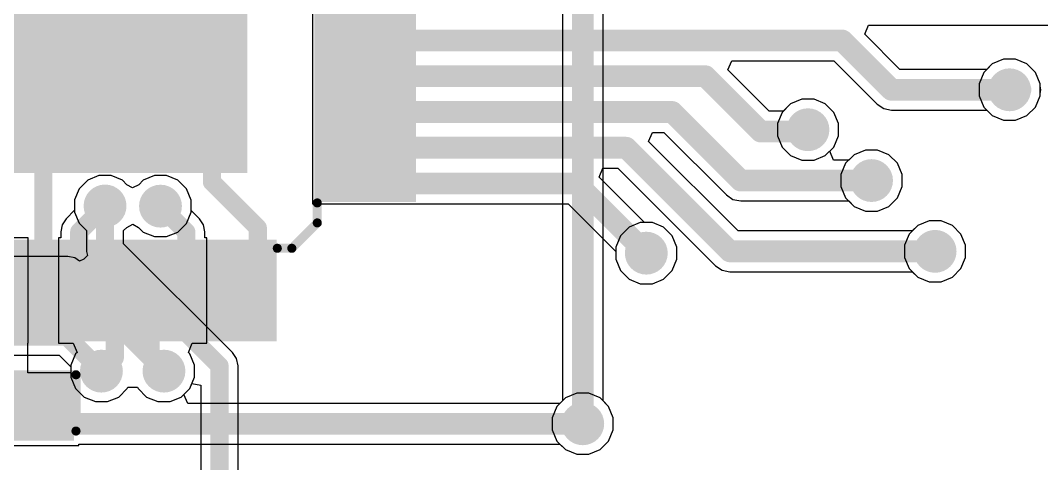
# Model space of a CAD drawing. Header units: millimetres. Extents: x -0.34 to 5.78, y -0.39 to 4.37.
# Drawn here: x 2.287 to 2.85, y 2.447 to 2.691 of the extents above; entities that cross this region are included whole.
import ezdxf

# ---------------------------------------------------------------- set-up
doc = ezdxf.new("R2010")
doc.units = ezdxf.units.MM
doc.header["$MEASUREMENT"] = 0
for name, color, linetype in [('BottomLayer', 5, 'Continuous'), ('BottomSolder', 6, 'Continuous'), ('TopLayer', 1, 'Continuous'), ('TopOverlay', 2, 'Continuous'), ('TopPaste', 8, 'Continuous'), ('TopSolder', 216, 'Continuous'), ('ViaHoleLayer', 16, 'Continuous')]:
    doc.layers.add(name, color=color, linetype=linetype)

# ---------------------------------------------------------------- blocks, each defined once
blk = doc.blocks.new('48_TQFP_EP_7_7__13')
at = {"layer": 'TopLayer'}
for points in [[(0.09843, 0.09843), (0.09843, -0.09843), (-0.09843, -0.09843), (-0.09843, 0.09843)], [(-0.14331, 0.01614), (-0.14331, 0.00354), (-0.19134, 0.00354), (-0.19134, 0.01614)], [(-0.14331, -0.00354), (-0.14331, -0.01614), (-0.19134, -0.01614), (-0.19134, -0.00354)], [(-0.14331, -0.02323), (-0.14331, -0.03583), (-0.19134, -0.03583), (-0.19134, -0.02323)], [(-0.14331, -0.04291), (-0.14331, -0.05551), (-0.19134, -0.05551), (-0.19134, -0.04291)], [(-0.14331, -0.0626), (-0.14331, -0.0752), (-0.19134, -0.0752), (-0.19134, -0.0626)], [(-0.14331, -0.08228), (-0.14331, -0.09488), (-0.19134, -0.09488), (-0.19134, -0.08228)], [(-0.14331, -0.10197), (-0.14331, -0.11457), (-0.19134, -0.11457), (-0.19134, -0.10197)], [(-0.10197, -0.14331), (-0.10197, -0.19134), (-0.11457, -0.19134), (-0.11457, -0.14331)], [(-0.08228, -0.14331), (-0.08228, -0.19134), (-0.09488, -0.19134), (-0.09488, -0.14331)], [(-0.0626, -0.14331), (-0.0626, -0.19134), (-0.0752, -0.19134), (-0.0752, -0.14331)], [(-0.04291, -0.14331), (-0.04291, -0.19134), (-0.05551, -0.19134), (-0.05551, -0.14331)], [(-0.02323, -0.14331), (-0.02323, -0.19134), (-0.03583, -0.19134), (-0.03583, -0.14331)]]:
    blk.add_hatch(color=1, dxfattribs=at).paths.add_polyline_path(points)
at = {"layer": 'TopPaste'}
for points in [[(0.09843, 0.09843), (0.09843, -0.09843), (-0.09843, -0.09843), (-0.09843, 0.09843)], [(-0.14331, 0.01614), (-0.14331, 0.00354), (-0.19134, 0.00354), (-0.19134, 0.01614)], [(-0.14331, -0.00354), (-0.14331, -0.01614), (-0.19134, -0.01614), (-0.19134, -0.00354)], [(-0.14331, -0.02323), (-0.14331, -0.03583), (-0.19134, -0.03583), (-0.19134, -0.02323)], [(-0.14331, -0.04291), (-0.14331, -0.05551), (-0.19134, -0.05551), (-0.19134, -0.04291)], [(-0.14331, -0.0626), (-0.14331, -0.0752), (-0.19134, -0.0752), (-0.19134, -0.0626)], [(-0.14331, -0.08228), (-0.14331, -0.09488), (-0.19134, -0.09488), (-0.19134, -0.08228)], [(-0.14331, -0.10197), (-0.14331, -0.11457), (-0.19134, -0.11457), (-0.19134, -0.10197)], [(-0.10197, -0.14331), (-0.10197, -0.19134), (-0.11457, -0.19134), (-0.11457, -0.14331)], [(-0.08228, -0.14331), (-0.08228, -0.19134), (-0.09488, -0.19134), (-0.09488, -0.14331)], [(-0.0626, -0.14331), (-0.0626, -0.19134), (-0.0752, -0.19134), (-0.0752, -0.14331)], [(-0.04291, -0.14331), (-0.04291, -0.19134), (-0.05551, -0.19134), (-0.05551, -0.14331)], [(-0.02323, -0.14331), (-0.02323, -0.19134), (-0.03583, -0.19134), (-0.03583, -0.14331)]]:
    blk.add_hatch(color=8, dxfattribs=at).paths.add_polyline_path(points)
at = {"layer": 'TopSolder'}
for points in [[(0.10243, 0.10243), (0.10243, -0.10243), (-0.10243, -0.10243), (-0.10243, 0.10243)], [(-0.13931, 0.03983), (-0.13931, 0.01923), (-0.19534, 0.01923), (-0.19534, 0.03983)], [(-0.13931, 0.02014), (-0.13931, -0.00046), (-0.19534, -0.00046), (-0.19534, 0.02014)], [(-0.13931, 0.00046), (-0.13931, -0.02014), (-0.19534, -0.02014), (-0.19534, 0.00046)], [(-0.13931, -0.01923), (-0.13931, -0.03983), (-0.19534, -0.03983), (-0.19534, -0.01923)], [(-0.13931, -0.03891), (-0.13931, -0.05951), (-0.19534, -0.05951), (-0.19534, -0.03891)], [(-0.13931, -0.0586), (-0.13931, -0.0792), (-0.19534, -0.0792), (-0.19534, -0.0586)], [(-0.13931, -0.07828), (-0.13931, -0.09888), (-0.19534, -0.09888), (-0.19534, -0.07828)], [(-0.13931, -0.09797), (-0.13931, -0.11857), (-0.19534, -0.11857), (-0.19534, -0.09797)], [(-0.09797, -0.13931), (-0.09797, -0.19534), (-0.11857, -0.19534), (-0.11857, -0.13931)], [(-0.07828, -0.13931), (-0.07828, -0.19534), (-0.09888, -0.19534), (-0.09888, -0.13931)], [(-0.0586, -0.13931), (-0.0586, -0.19534), (-0.0792, -0.19534), (-0.0792, -0.13931)], [(-0.03891, -0.13931), (-0.03891, -0.19534), (-0.05951, -0.19534), (-0.05951, -0.13931)], [(-0.01923, -0.13931), (-0.01923, -0.19534), (-0.03983, -0.19534), (-0.03983, -0.13931)], [(0.00046, -0.13931), (0.00046, -0.19534), (-0.02014, -0.19534), (-0.02014, -0.13931)]]:
    blk.add_hatch(color=216, dxfattribs=at).paths.add_polyline_path(points)
at = {"layer": 'TopOverlay', "const_width": 0.005}
for points in [[(-0.144, -0.119), (-0.144, -0.127)], [(-0.144, -0.127), (-0.13, -0.141)], [(-0.13, -0.141), (-0.119, -0.141)]]:
    blk.add_lwpolyline(points, dxfattribs=at)
at = {"layer": 'TopOverlay', "const_width": 0.0025}
for points in [[(-0.14525, -0.119, 1), (-0.14275, -0.119, 1)], [(-0.14525, -0.127, 1), (-0.14275, -0.127, 1)], [(-0.14525, -0.127, 1), (-0.14275, -0.127, 1)], [(-0.13125, -0.141, 1), (-0.12875, -0.141, 1)], [(-0.13125, -0.141, 1), (-0.12875, -0.141, 1)], [(-0.12025, -0.141, 1), (-0.11775, -0.141, 1)]]:
    blk.add_lwpolyline(points, format="xyb", close=True, dxfattribs=at)
blk = doc.blocks.new('CAP_0603_115')
at = {"layer": 'TopLayer'}
for points in [[(-0.015, 0.0175), (-0.015, -0.0175), (-0.045, -0.0175), (-0.045, 0.0175)], [(0.045, 0.0175), (0.045, -0.0175), (0.015, -0.0175), (0.015, 0.0175)]]:
    blk.add_hatch(color=1, dxfattribs=at).paths.add_polyline_path(points)
at = {"layer": 'TopPaste'}
for points in [[(-0.015, 0.0175), (-0.015, -0.0175), (-0.045, -0.0175), (-0.045, 0.0175)], [(0.045, 0.0175), (0.045, -0.0175), (0.015, -0.0175), (0.015, 0.0175)]]:
    blk.add_hatch(color=8, dxfattribs=at).paths.add_polyline_path(points)
at = {"layer": 'TopSolder'}
for points in [[(-0.01264, 0.01986), (-0.01264, -0.01986), (-0.04736, -0.01986), (-0.04736, 0.01986)], [(0.04736, 0.01986), (0.04736, -0.01986), (0.01264, -0.01986), (0.01264, 0.01986)]]:
    blk.add_hatch(color=216, dxfattribs=at).paths.add_polyline_path(points)
at = {"layer": 'TopOverlay', "const_width": 0.005}
for points in [[(-0.049, 0.021), (-0.018, 0.021)], [(-0.049, 0.021), (-0.049, -0.021)], [(0.018, 0.021), (0.049, 0.021)], [(0.049, 0.021), (0.049, -0.021)], [(-0.049, -0.021), (-0.018, -0.021)], [(0.018, -0.021), (0.049, -0.021)]]:
    blk.add_lwpolyline(points, dxfattribs=at)
at = {"layer": 'TopOverlay', "const_width": 0.0025}
for points in [[(-0.05025, 0.021, 1), (-0.04775, 0.021, 1)], [(-0.05025, 0.021, 1), (-0.04775, 0.021, 1)], [(-0.01925, 0.021, 1), (-0.01675, 0.021, 1)], [(0.01675, 0.021, 1), (0.01925, 0.021, 1)], [(0.04775, 0.021, 1), (0.05025, 0.021, 1)], [(0.04775, 0.021, 1), (0.05025, 0.021, 1)], [(-0.05025, -0.021, 1), (-0.04775, -0.021, 1)], [(-0.05025, -0.021, 1), (-0.04775, -0.021, 1)], [(-0.01925, -0.021, 1), (-0.01675, -0.021, 1)], [(0.01675, -0.021, 1), (0.01925, -0.021, 1)], [(0.04775, -0.021, 1), (0.05025, -0.021, 1)], [(0.04775, -0.021, 1), (0.05025, -0.021, 1)]]:
    blk.add_lwpolyline(points, format="xyb", close=True, dxfattribs=at)

msp = doc.modelspace()

# ---------------------------------------------------------------- hatches: boundary and pattern name
at = {"layer": 'BottomLayer'}
h = msp.add_hatch(color=5, dxfattribs=at)
edge = h.paths.add_edge_path()
edge.add_arc((2.309, 2.676), 0.01181, 0, 360)
h = msp.add_hatch(color=5, dxfattribs=at)
edge = h.paths.add_edge_path()
edge.add_arc((2.3475, 2.676), 0.01181, 0, 360)
h = msp.add_hatch(color=5, dxfattribs=at)
edge = h.paths.add_edge_path()
edge.add_arc((2.388, 2.676), 0.01181, 0, 360)
h = msp.add_hatch(color=5, dxfattribs=at)
edge = h.paths.add_edge_path()
edge.add_arc((2.832, 2.653), 0.01181, 0, 360)
h = msp.add_hatch(color=5, dxfattribs=at)
edge = h.paths.add_edge_path()
edge.add_arc((2.309, 2.635), 0.01181, 0, 360)
h = msp.add_hatch(color=5, dxfattribs=at)
edge = h.paths.add_edge_path()
edge.add_arc((2.3475, 2.635), 0.01181, 0, 360)
h = msp.add_hatch(color=5, dxfattribs=at)
edge = h.paths.add_edge_path()
edge.add_arc((2.388, 2.635), 0.01181, 0, 360)
h = msp.add_hatch(color=5, dxfattribs=at)
edge = h.paths.add_edge_path()
edge.add_arc((2.721, 2.631), 0.01181, 0, 360)
h = msp.add_hatch(color=5, dxfattribs=at)
edge = h.paths.add_edge_path()
edge.add_arc((2.756, 2.603), 0.01181, 0, 360)
h = msp.add_hatch(color=5, dxfattribs=at)
edge = h.paths.add_edge_path()
edge.add_arc((2.334, 2.589), 0.01181, 0, 360)
h = msp.add_hatch(color=5, dxfattribs=at)
edge = h.paths.add_edge_path()
edge.add_arc((2.36452, 2.5889), 0.01181, 0, 360)
h = msp.add_hatch(color=5, dxfattribs=at)
edge = h.paths.add_edge_path()
edge.add_arc((2.791, 2.564), 0.01181, 0, 360)
h = msp.add_hatch(color=5, dxfattribs=at)
edge = h.paths.add_edge_path()
edge.add_arc((2.632, 2.563), 0.01181, 0, 360)
h = msp.add_hatch(color=5, dxfattribs=at)
edge = h.paths.add_edge_path()
edge.add_arc((2.332, 2.498), 0.01181, 0, 360)
h = msp.add_hatch(color=5, dxfattribs=at)
edge = h.paths.add_edge_path()
edge.add_arc((2.36643, 2.498), 0.01181, 0, 360)
h = msp.add_hatch(color=5, dxfattribs=at)
edge = h.paths.add_edge_path()
edge.add_arc((2.597, 2.469), 0.01181, 0, 360)
at = {"layer": 'BottomSolder'}
h = msp.add_hatch(color=6, dxfattribs=at)
edge = h.paths.add_edge_path()
edge.add_arc((2.309, 2.676), 0.00991, 0, 360)
h = msp.add_hatch(color=6, dxfattribs=at)
edge = h.paths.add_edge_path()
edge.add_arc((2.3475, 2.676), 0.00991, 0, 360)
h = msp.add_hatch(color=6, dxfattribs=at)
edge = h.paths.add_edge_path()
edge.add_arc((2.388, 2.676), 0.00991, 0, 360)
h = msp.add_hatch(color=6, dxfattribs=at)
edge = h.paths.add_edge_path()
edge.add_arc((2.832, 2.653), 0.00991, 0, 360)
h = msp.add_hatch(color=6, dxfattribs=at)
edge = h.paths.add_edge_path()
edge.add_arc((2.309, 2.635), 0.00991, 0, 360)
h = msp.add_hatch(color=6, dxfattribs=at)
edge = h.paths.add_edge_path()
edge.add_arc((2.3475, 2.635), 0.00991, 0, 360)
h = msp.add_hatch(color=6, dxfattribs=at)
edge = h.paths.add_edge_path()
edge.add_arc((2.388, 2.635), 0.00991, 0, 360)
h = msp.add_hatch(color=6, dxfattribs=at)
edge = h.paths.add_edge_path()
edge.add_arc((2.721, 2.631), 0.00991, 0, 360)
h = msp.add_hatch(color=6, dxfattribs=at)
edge = h.paths.add_edge_path()
edge.add_arc((2.756, 2.603), 0.00991, 0, 360)
h = msp.add_hatch(color=6, dxfattribs=at)
edge = h.paths.add_edge_path()
edge.add_arc((2.334, 2.589), 0.00991, 0, 360)
h = msp.add_hatch(color=6, dxfattribs=at)
edge = h.paths.add_edge_path()
edge.add_arc((2.36452, 2.5889), 0.00991, 0, 360)
h = msp.add_hatch(color=6, dxfattribs=at)
edge = h.paths.add_edge_path()
edge.add_arc((2.632, 2.563), 0.00991, 0, 360)
h = msp.add_hatch(color=6, dxfattribs=at)
edge = h.paths.add_edge_path()
edge.add_arc((2.791, 2.564), 0.00991, 0, 360)
h = msp.add_hatch(color=6, dxfattribs=at)
edge = h.paths.add_edge_path()
edge.add_arc((2.332, 2.498), 0.00991, 0, 360)
h = msp.add_hatch(color=6, dxfattribs=at)
edge = h.paths.add_edge_path()
edge.add_arc((2.36643, 2.498), 0.00991, 0, 360)
h = msp.add_hatch(color=6, dxfattribs=at)
edge = h.paths.add_edge_path()
edge.add_arc((2.597, 2.469), 0.00991, 0, 360)
at = {"layer": 'TopLayer'}
h = msp.add_hatch(color=1, dxfattribs=at)
edge = h.paths.add_edge_path()
edge.add_arc((2.309, 2.676), 0.01181, 0, 360)
h = msp.add_hatch(color=1, dxfattribs=at)
edge = h.paths.add_edge_path()
edge.add_arc((2.3475, 2.676), 0.01181, 0, 360)
h = msp.add_hatch(color=1, dxfattribs=at)
edge = h.paths.add_edge_path()
edge.add_arc((2.388, 2.676), 0.01181, 0, 360)
h = msp.add_hatch(color=1, dxfattribs=at)
edge = h.paths.add_edge_path()
edge.add_arc((2.832, 2.653), 0.01181, 0, 360)
h = msp.add_hatch(color=1, dxfattribs=at)
edge = h.paths.add_edge_path()
edge.add_arc((2.309, 2.635), 0.01181, 0, 360)
h = msp.add_hatch(color=1, dxfattribs=at)
edge = h.paths.add_edge_path()
edge.add_arc((2.3475, 2.635), 0.01181, 0, 360)
h = msp.add_hatch(color=1, dxfattribs=at)
edge = h.paths.add_edge_path()
edge.add_arc((2.388, 2.635), 0.01181, 0, 360)
h = msp.add_hatch(color=1, dxfattribs=at)
edge = h.paths.add_edge_path()
edge.add_arc((2.721, 2.631), 0.01181, 0, 360)
h = msp.add_hatch(color=1, dxfattribs=at)
edge = h.paths.add_edge_path()
edge.add_arc((2.756, 2.603), 0.01181, 0, 360)
h = msp.add_hatch(color=1, dxfattribs=at)
edge = h.paths.add_edge_path()
edge.add_arc((2.334, 2.589), 0.01181, 0, 360)
h = msp.add_hatch(color=1, dxfattribs=at)
edge = h.paths.add_edge_path()
edge.add_arc((2.36452, 2.5889), 0.01181, 0, 360)
h = msp.add_hatch(color=1, dxfattribs=at)
edge = h.paths.add_edge_path()
edge.add_arc((2.791, 2.564), 0.01181, 0, 360)
h = msp.add_hatch(color=1, dxfattribs=at)
edge = h.paths.add_edge_path()
edge.add_arc((2.632, 2.563), 0.01181, 0, 360)
h = msp.add_hatch(color=1, dxfattribs=at)
edge = h.paths.add_edge_path()
edge.add_arc((2.332, 2.498), 0.01181, 0, 360)
h = msp.add_hatch(color=1, dxfattribs=at)
edge = h.paths.add_edge_path()
edge.add_arc((2.36643, 2.498), 0.01181, 0, 360)
h = msp.add_hatch(color=1, dxfattribs=at)
edge = h.paths.add_edge_path()
edge.add_arc((2.597, 2.469), 0.01181, 0, 360)
at = {"layer": 'TopSolder'}
h = msp.add_hatch(color=216, dxfattribs=at)
edge = h.paths.add_edge_path()
edge.add_arc((2.309, 2.676), 0.00991, 0, 360)
h = msp.add_hatch(color=216, dxfattribs=at)
edge = h.paths.add_edge_path()
edge.add_arc((2.3475, 2.676), 0.00991, 0, 360)
h = msp.add_hatch(color=216, dxfattribs=at)
edge = h.paths.add_edge_path()
edge.add_arc((2.388, 2.676), 0.00991, 0, 360)
h = msp.add_hatch(color=216, dxfattribs=at)
edge = h.paths.add_edge_path()
edge.add_arc((2.832, 2.653), 0.00991, 0, 360)
h = msp.add_hatch(color=216, dxfattribs=at)
edge = h.paths.add_edge_path()
edge.add_arc((2.309, 2.635), 0.00991, 0, 360)
h = msp.add_hatch(color=216, dxfattribs=at)
edge = h.paths.add_edge_path()
edge.add_arc((2.3475, 2.635), 0.00991, 0, 360)
h = msp.add_hatch(color=216, dxfattribs=at)
edge = h.paths.add_edge_path()
edge.add_arc((2.388, 2.635), 0.00991, 0, 360)
h = msp.add_hatch(color=216, dxfattribs=at)
edge = h.paths.add_edge_path()
edge.add_arc((2.721, 2.631), 0.00991, 0, 360)
h = msp.add_hatch(color=216, dxfattribs=at)
edge = h.paths.add_edge_path()
edge.add_arc((2.756, 2.603), 0.00991, 0, 360)
h = msp.add_hatch(color=216, dxfattribs=at)
edge = h.paths.add_edge_path()
edge.add_arc((2.334, 2.589), 0.00991, 0, 360)
h = msp.add_hatch(color=216, dxfattribs=at)
edge = h.paths.add_edge_path()
edge.add_arc((2.36452, 2.5889), 0.00991, 0, 360)
h = msp.add_hatch(color=216, dxfattribs=at)
edge = h.paths.add_edge_path()
edge.add_arc((2.632, 2.563), 0.00991, 0, 360)
h = msp.add_hatch(color=216, dxfattribs=at)
edge = h.paths.add_edge_path()
edge.add_arc((2.791, 2.564), 0.00991, 0, 360)
h = msp.add_hatch(color=216, dxfattribs=at)
edge = h.paths.add_edge_path()
edge.add_arc((2.332, 2.498), 0.00991, 0, 360)
h = msp.add_hatch(color=216, dxfattribs=at)
edge = h.paths.add_edge_path()
edge.add_arc((2.36643, 2.498), 0.00991, 0, 360)
h = msp.add_hatch(color=216, dxfattribs=at)
edge = h.paths.add_edge_path()
edge.add_arc((2.597, 2.469), 0.00991, 0, 360)
at = {"layer": 'ViaHoleLayer'}
h = msp.add_hatch(color=16, dxfattribs=at)
edge = h.paths.add_edge_path()
edge.add_arc((2.309, 2.676), 0.00591, 0, 360)
h = msp.add_hatch(color=16, dxfattribs=at)
edge = h.paths.add_edge_path()
edge.add_arc((2.3475, 2.676), 0.00591, 0, 360)
h = msp.add_hatch(color=16, dxfattribs=at)
edge = h.paths.add_edge_path()
edge.add_arc((2.388, 2.676), 0.00591, 0, 360)
h = msp.add_hatch(color=16, dxfattribs=at)
edge = h.paths.add_edge_path()
edge.add_arc((2.832, 2.653), 0.00591, 0, 360)
h = msp.add_hatch(color=16, dxfattribs=at)
edge = h.paths.add_edge_path()
edge.add_arc((2.309, 2.635), 0.00591, 0, 360)
h = msp.add_hatch(color=16, dxfattribs=at)
edge = h.paths.add_edge_path()
edge.add_arc((2.3475, 2.635), 0.00591, 0, 360)
h = msp.add_hatch(color=16, dxfattribs=at)
edge = h.paths.add_edge_path()
edge.add_arc((2.388, 2.635), 0.00591, 0, 360)
h = msp.add_hatch(color=16, dxfattribs=at)
edge = h.paths.add_edge_path()
edge.add_arc((2.721, 2.631), 0.00591, 0, 360)
h = msp.add_hatch(color=16, dxfattribs=at)
edge = h.paths.add_edge_path()
edge.add_arc((2.756, 2.603), 0.00591, 0, 360)
h = msp.add_hatch(color=16, dxfattribs=at)
edge = h.paths.add_edge_path()
edge.add_arc((2.334, 2.589), 0.00591, 0, 360)
h = msp.add_hatch(color=16, dxfattribs=at)
edge = h.paths.add_edge_path()
edge.add_arc((2.36452, 2.5889), 0.00591, 0, 360)
h = msp.add_hatch(color=16, dxfattribs=at)
edge = h.paths.add_edge_path()
edge.add_arc((2.791, 2.564), 0.00591, 0, 360)
h = msp.add_hatch(color=16, dxfattribs=at)
edge = h.paths.add_edge_path()
edge.add_arc((2.632, 2.563), 0.00591, 0, 360)
h = msp.add_hatch(color=16, dxfattribs=at)
edge = h.paths.add_edge_path()
edge.add_arc((2.332, 2.498), 0.00591, 0, 360)
h = msp.add_hatch(color=16, dxfattribs=at)
edge = h.paths.add_edge_path()
edge.add_arc((2.36643, 2.498), 0.00591, 0, 360)
h = msp.add_hatch(color=16, dxfattribs=at)
edge = h.paths.add_edge_path()
edge.add_arc((2.597, 2.469), 0.00591, 0, 360)

# ---------------------------------------------------------------- linework, layer by layer
at = {"layer": 'BottomLayer'}
for p, q in [((2.58578, 2.71748), (2.58578, 2.48156)), ((2.60822, 2.48156), (2.60822, 2.71748)), ((2.82248, 2.66725), (2.81775, 2.66252)), ((2.82866, 2.66981), (2.82248, 2.66725)), ((2.83534, 2.66981), (2.82866, 2.66981)), ((2.84152, 2.66725), (2.83534, 2.66981)), ((2.84625, 2.66252), (2.84152, 2.66725)), ((2.81775, 2.66252), (2.81519, 2.65634)), ((2.84881, 2.65634), (2.84625, 2.66252)), ((2.81519, 2.65634), (2.81519, 2.64966)), ((2.84881, 2.64966), (2.84881, 2.65634)), ((2.81519, 2.64966), (2.81775, 2.64348)), ((2.84625, 2.64348), (2.84881, 2.64966)), ((2.71148, 2.64525), (2.70675, 2.64052)), ((2.71766, 2.64781), (2.71148, 2.64525)), ((2.72434, 2.64781), (2.71766, 2.64781)), ((2.73052, 2.64525), (2.72434, 2.64781)), ((2.73525, 2.64052), (2.73052, 2.64525)), ((2.81775, 2.64348), (2.82248, 2.63875)), ((2.84152, 2.63875), (2.84625, 2.64348)), ((2.70675, 2.64052), (2.70419, 2.63434)), ((2.73781, 2.63434), (2.73525, 2.64052)), ((2.82248, 2.63875), (2.82866, 2.63619)), ((2.83534, 2.63619), (2.84152, 2.63875)), ((2.70419, 2.63434), (2.70419, 2.62766)), ((2.73781, 2.62766), (2.73781, 2.63434)), ((2.82866, 2.63619), (2.83534, 2.63619)), ((2.70419, 2.62766), (2.70675, 2.62148)), ((2.73525, 2.62148), (2.73781, 2.62766)), ((2.70675, 2.62148), (2.71148, 2.61675)), ((2.73052, 2.61675), (2.73525, 2.62148)), ((2.71148, 2.61675), (2.71766, 2.61419)), ((2.72434, 2.61419), (2.73052, 2.61675)), ((2.74648, 2.61725), (2.74175, 2.61252)), ((2.75266, 2.61981), (2.74648, 2.61725)), ((2.75934, 2.61981), (2.75266, 2.61981)), ((2.76552, 2.61725), (2.75934, 2.61981)), ((2.77025, 2.61252), (2.76552, 2.61725)), ((2.71766, 2.61419), (2.72434, 2.61419)), ((2.74175, 2.61252), (2.73919, 2.60634)), ((2.77281, 2.60634), (2.77025, 2.61252)), ((2.32448, 2.60325), (2.31975, 2.59852)), ((2.33066, 2.60581), (2.32448, 2.60325)), ((2.33734, 2.60581), (2.33066, 2.60581)), ((2.34352, 2.60325), (2.33734, 2.60581)), ((2.34604, 2.60073), (2.34352, 2.60325)), ((2.355, 2.60315), (2.35258, 2.60073)), ((2.36118, 2.60571), (2.355, 2.60315)), ((2.36787, 2.60571), (2.36118, 2.60571)), ((2.37405, 2.60315), (2.36787, 2.60571)), ((2.37878, 2.59842), (2.37405, 2.60315)), ((2.73919, 2.60634), (2.73919, 2.59966)), ((2.77281, 2.59966), (2.77281, 2.60634)), ((2.31975, 2.59852), (2.31719, 2.59234)), ((2.3492, 2.59901), (2.34604, 2.60073)), ((2.35258, 2.60073), (2.3492, 2.59901)), ((2.38133, 2.59225), (2.37878, 2.59842)), ((2.73919, 2.59966), (2.74175, 2.59348)), ((2.77025, 2.59348), (2.77281, 2.59966)), ((2.31719, 2.59234), (2.31719, 2.58566)), ((2.38133, 2.58556), (2.38133, 2.59225)), ((2.74175, 2.59348), (2.74648, 2.58875)), ((2.76552, 2.58875), (2.77025, 2.59348)), ((2.74648, 2.58875), (2.75266, 2.58619)), ((2.75934, 2.58619), (2.76552, 2.58875)), ((2.31719, 2.58566), (2.31975, 2.57948)), ((2.37878, 2.57938), (2.38133, 2.58556)), ((2.75266, 2.58619), (2.75934, 2.58619)), ((2.78766, 2.58081), (2.78148, 2.57825)), ((2.79434, 2.58081), (2.78766, 2.58081)), ((2.80052, 2.57825), (2.79434, 2.58081)), ((2.31975, 2.57948), (2.3238, 2.57542)), ((2.3238, 2.57542), (2.3238, 2.564)), ((2.3442, 2.57542), (2.34595, 2.57717)), ((2.3442, 2.56822), (2.3442, 2.57542)), ((2.34595, 2.57717), (2.34932, 2.57889)), ((2.34932, 2.57889), (2.35248, 2.57717)), ((2.35248, 2.57717), (2.355, 2.57465)), ((2.37405, 2.57465), (2.37878, 2.57938)), ((2.62248, 2.57725), (2.61775, 2.57252)), ((2.62866, 2.57981), (2.62248, 2.57725)), ((2.63534, 2.57981), (2.62866, 2.57981)), ((2.64152, 2.57725), (2.63534, 2.57981)), ((2.64625, 2.57252), (2.64152, 2.57725)), ((2.78148, 2.57825), (2.77675, 2.57352)), ((2.80525, 2.57352), (2.80052, 2.57825)), ((2.355, 2.57465), (2.36118, 2.57209)), ((2.36118, 2.57209), (2.36787, 2.57209)), ((2.36787, 2.57209), (2.37405, 2.57465)), ((2.61775, 2.57252), (2.61519, 2.56634)), ((2.64881, 2.56634), (2.64625, 2.57252)), ((2.77675, 2.57352), (2.77419, 2.56734)), ((2.80781, 2.56734), (2.80525, 2.57352)), ((2.3238, 2.564), (2.32427, 2.56164)), ((2.40421, 2.50821), (2.3442, 2.56822)), ((2.61519, 2.56634), (2.61519, 2.55966)), ((2.64881, 2.55966), (2.64881, 2.56634)), ((2.77419, 2.56734), (2.77419, 2.56066)), ((2.80781, 2.56066), (2.80781, 2.56734)), ((2.31343, 2.5612), (2.21854, 2.5612)), ((2.31733, 2.56042), (2.31343, 2.5612)), ((2.32001, 2.55863), (2.31733, 2.56042)), ((2.32229, 2.55977), (2.32001, 2.55863)), ((2.32427, 2.56164), (2.32229, 2.55977)), ((2.61519, 2.55966), (2.61775, 2.55348)), ((2.64625, 2.55348), (2.64881, 2.55966)), ((2.77419, 2.56066), (2.77675, 2.55448)), ((2.80525, 2.55448), (2.80781, 2.56066)), ((2.61775, 2.55348), (2.62248, 2.54875)), ((2.64152, 2.54875), (2.64625, 2.55348)), ((2.77675, 2.55448), (2.78148, 2.54975)), ((2.80052, 2.54975), (2.80525, 2.55448)), ((2.62248, 2.54875), (2.62866, 2.54619)), ((2.63534, 2.54619), (2.64152, 2.54875)), ((2.78148, 2.54975), (2.78766, 2.54719)), ((2.78766, 2.54719), (2.79434, 2.54719)), ((2.79434, 2.54719), (2.80052, 2.54975)), ((2.62866, 2.54619), (2.63534, 2.54619)), ((2.40642, 2.5049), (2.40421, 2.50821)), ((2.15822, 2.5068), (2.30878, 2.5068)), ((2.30878, 2.5068), (2.31519, 2.50039)), ((2.4072, 2.501), (2.40642, 2.5049)), ((2.31519, 2.50039), (2.31519, 2.49466)), ((2.4072, 2.41), (2.4072, 2.501)), ((2.31519, 2.49466), (2.31775, 2.48848)), ((2.38068, 2.48848), (2.3818, 2.4912)), ((2.3818, 2.4912), (2.3868, 2.4902)), ((2.31775, 2.48848), (2.32248, 2.48375)), ((2.34152, 2.48375), (2.34625, 2.48848)), ((2.34625, 2.48848), (2.34651, 2.48909)), ((2.34651, 2.48909), (2.35192, 2.48909)), ((2.35192, 2.48909), (2.35217, 2.48848)), ((2.35217, 2.48848), (2.3569, 2.48375)), ((2.37595, 2.48375), (2.38068, 2.48848)), ((2.3868, 2.4902), (2.3868, 2.41422)), ((2.32248, 2.48375), (2.32866, 2.48119)), ((2.32866, 2.48119), (2.33534, 2.48119)), ((2.33534, 2.48119), (2.34152, 2.48375)), ((2.3569, 2.48375), (2.36308, 2.48119)), ((2.36308, 2.48119), (2.36977, 2.48119)), ((2.36977, 2.48119), (2.37595, 2.48375)), ((2.58578, 2.48156), (2.58275, 2.47852)), ((2.61125, 2.47852), (2.60822, 2.48156)), ((2.58275, 2.47852), (2.58019, 2.47234)), ((2.61381, 2.47234), (2.61125, 2.47852)), ((2.58019, 2.47234), (2.58019, 2.46566)), ((2.61381, 2.46566), (2.61381, 2.47234)), ((2.58019, 2.46566), (2.58275, 2.45948)), ((2.61125, 2.45948), (2.61381, 2.46566)), ((2.58275, 2.45948), (2.58748, 2.45475)), ((2.60652, 2.45475), (2.61125, 2.45948)), ((2.58748, 2.45475), (2.59366, 2.45219)), ((2.59366, 2.45219), (2.60034, 2.45219)), ((2.60034, 2.45219), (2.60652, 2.45475))]:
    msp.add_line(p, q, dxfattribs=at)
for points, const_width in [([(2.597, 2.469), (2.597, 2.73004)], 0.012), ([(2.334, 2.564), (2.334, 2.589)], 0.01), ([(2.334, 2.564), (2.397, 2.501)], 0.01), ([(2.214, 2.551), (2.31343, 2.551)], 0.01), ([(2.31343, 2.551), (2.36643, 2.498)], 0.01), ([(2.154, 2.517), (2.313, 2.517)], 0.01), ([(2.313, 2.517), (2.332, 2.498)], 0.01), ([(2.397, 2.41), (2.397, 2.501)], 0.01)]:
    msp.add_lwpolyline(points, dxfattribs=dict(at, const_width=const_width))
for points, const_width in [([(2.3315, 2.589, 1), (2.3365, 2.589, 1)], 0.005), ([(2.3315, 2.564, 1), (2.3365, 2.564, 1)], 0.005), ([(2.3315, 2.564, 1), (2.3365, 2.564, 1)], 0.005), ([(2.31093, 2.551, 1), (2.31593, 2.551, 1)], 0.005), ([(2.31093, 2.551, 1), (2.31593, 2.551, 1)], 0.005), ([(2.3105, 2.517, 1), (2.3155, 2.517, 1)], 0.005), ([(2.3105, 2.517, 1), (2.3155, 2.517, 1)], 0.005), ([(2.3295, 2.498, 1), (2.3345, 2.498, 1)], 0.005), ([(2.36393, 2.498, 1), (2.36893, 2.498, 1)], 0.005), ([(2.3945, 2.501, 1), (2.3995, 2.501, 1)], 0.005), ([(2.3945, 2.501, 1), (2.3995, 2.501, 1)], 0.005), ([(2.594, 2.469, 1), (2.6, 2.469, 1)], 0.006)]:
    msp.add_lwpolyline(points, format="xyb", close=True, dxfattribs=dict(at, const_width=const_width))
at = {"layer": 'TopLayer'}
for p, q in [((2.44815, 2.71113), (2.44815, 2.66885)), ((2.75224, 2.68362), (2.75431, 2.68862)), ((2.75431, 2.68862), (2.86744, 2.68862)), ((2.77165, 2.66422), (2.75224, 2.68362)), ((2.44815, 2.66885), (2.44815, 2.62948)), ((2.67693, 2.66393), (2.679, 2.66893)), ((2.679, 2.66893), (2.7352, 2.66893)), ((2.7352, 2.66893), (2.75907, 2.64507)), ((2.82248, 2.66725), (2.81944, 2.66422)), ((2.82866, 2.66981), (2.82248, 2.66725)), ((2.83534, 2.66981), (2.82866, 2.66981)), ((2.84152, 2.66725), (2.83534, 2.66981)), ((2.84625, 2.66252), (2.84152, 2.66725)), ((2.69965, 2.64122), (2.67693, 2.66393)), ((2.81944, 2.66422), (2.77165, 2.66422)), ((2.84881, 2.65634), (2.84625, 2.66252)), ((2.84881, 2.65503), (2.84881, 2.65634)), ((2.84922, 2.653), (2.84881, 2.65503)), ((2.84625, 2.64348), (2.84881, 2.64966)), ((2.84881, 2.65097), (2.84922, 2.653)), ((2.84881, 2.64966), (2.84881, 2.65097)), ((2.71148, 2.64525), (2.70744, 2.64122)), ((2.71766, 2.64781), (2.71148, 2.64525)), ((2.72434, 2.64781), (2.71766, 2.64781)), ((2.73052, 2.64525), (2.72434, 2.64781)), ((2.73525, 2.64052), (2.73052, 2.64525)), ((2.75907, 2.64507), (2.75907, 2.64507)), ((2.75907, 2.64507), (2.76271, 2.64264)), ((2.76271, 2.64264), (2.767, 2.64178)), ((2.84152, 2.63875), (2.84625, 2.64348)), ((2.70744, 2.64122), (2.69965, 2.64122)), ((2.73781, 2.63434), (2.73525, 2.64052)), ((2.767, 2.64178), (2.81944, 2.64178)), ((2.81944, 2.64178), (2.82248, 2.63875)), ((2.82248, 2.63875), (2.82866, 2.63619)), ((2.83534, 2.63619), (2.84152, 2.63875)), ((2.73781, 2.62766), (2.73781, 2.63434)), ((2.82866, 2.63619), (2.83534, 2.63619)), ((2.44815, 2.62948), (2.44815, 2.59011)), ((2.6333, 2.62456), (2.63537, 2.62956)), ((2.63537, 2.62956), (2.64157, 2.62956)), ((2.64157, 2.62956), (2.67607, 2.59507)), ((2.73525, 2.62148), (2.73781, 2.62766)), ((2.68265, 2.57522), (2.6333, 2.62456)), ((2.73299, 2.61922), (2.73525, 2.62148)), ((2.73506, 2.61422), (2.73299, 2.61922)), ((2.74648, 2.61725), (2.74344, 2.61422)), ((2.75266, 2.61981), (2.74648, 2.61725)), ((2.75934, 2.61981), (2.75266, 2.61981)), ((2.76552, 2.61725), (2.75934, 2.61981)), ((2.77025, 2.61252), (2.76552, 2.61725)), ((2.60598, 2.60488), (2.60805, 2.60988)), ((2.60805, 2.60988), (2.61626, 2.60988)), ((2.61626, 2.60988), (2.67007, 2.55607)), ((2.74344, 2.61422), (2.73506, 2.61422)), ((2.77281, 2.60634), (2.77025, 2.61252)), ((2.32448, 2.60325), (2.31975, 2.59852)), ((2.33066, 2.60581), (2.32448, 2.60325)), ((2.33734, 2.60581), (2.33066, 2.60581)), ((2.34352, 2.60325), (2.33734, 2.60581)), ((2.34604, 2.60073), (2.34352, 2.60325)), ((2.355, 2.60315), (2.35258, 2.60073)), ((2.36118, 2.60571), (2.355, 2.60315)), ((2.36787, 2.60571), (2.36118, 2.60571)), ((2.37405, 2.60315), (2.36787, 2.60571)), ((2.37878, 2.59842), (2.37405, 2.60315)), ((2.63105, 2.57981), (2.60598, 2.60488)), ((2.77281, 2.59966), (2.77281, 2.60634)), ((2.31975, 2.59852), (2.31719, 2.59234)), ((2.3492, 2.59901), (2.34604, 2.60073)), ((2.35258, 2.60073), (2.3492, 2.59901)), ((2.38133, 2.59225), (2.37878, 2.59842)), ((2.77025, 2.59348), (2.77281, 2.59966)), ((2.31719, 2.59234), (2.31719, 2.58661)), ((2.38133, 2.58651), (2.38133, 2.59225)), ((2.67607, 2.59507), (2.67607, 2.59507)), ((2.67607, 2.59507), (2.67971, 2.59264)), ((2.67971, 2.59264), (2.684, 2.59178)), ((2.76552, 2.58875), (2.77025, 2.59348)), ((2.31719, 2.58661), (2.31257, 2.58199)), ((2.38595, 2.58189), (2.38133, 2.58651)), ((2.44815, 2.59011), (2.50618, 2.59011)), ((2.50618, 2.59011), (2.50618, 2.59019)), ((2.50618, 2.59019), (2.58894, 2.59019)), ((2.58894, 2.59019), (2.61519, 2.56395)), ((2.684, 2.59178), (2.684, 2.59178)), ((2.684, 2.59178), (2.74344, 2.59178)), ((2.74344, 2.59178), (2.74648, 2.58875)), ((2.74648, 2.58875), (2.75266, 2.58619)), ((2.75934, 2.58619), (2.76552, 2.58875)), ((2.31257, 2.58199), (2.31036, 2.57869)), ((2.38816, 2.57859), (2.38595, 2.58189)), ((2.75266, 2.58619), (2.75934, 2.58619)), ((2.78766, 2.58081), (2.78148, 2.57825)), ((2.79434, 2.58081), (2.78766, 2.58081)), ((2.80052, 2.57825), (2.79434, 2.58081)), ((2.31036, 2.57869), (2.30959, 2.57478)), ((2.38894, 2.57469), (2.38816, 2.57859)), ((2.63534, 2.57981), (2.63105, 2.57981)), ((2.64152, 2.57725), (2.63534, 2.57981)), ((2.64625, 2.57252), (2.64152, 2.57725)), ((2.77844, 2.57522), (2.68265, 2.57522)), ((2.78148, 2.57825), (2.77844, 2.57522)), ((2.80525, 2.57352), (2.80052, 2.57825)), ((2.29161, 2.57137), (2.26952, 2.57137)), ((2.29161, 2.51334), (2.29161, 2.57137)), ((2.30959, 2.57137), (2.30839, 2.57137)), ((2.30839, 2.57137), (2.30839, 2.51334)), ((2.30959, 2.57478), (2.30959, 2.57137)), ((2.38894, 2.57137), (2.38894, 2.57469)), ((2.39004, 2.57137), (2.38894, 2.57137)), ((2.39004, 2.51334), (2.39004, 2.57137)), ((2.64881, 2.56634), (2.64625, 2.57252)), ((2.80781, 2.56734), (2.80525, 2.57352)), ((2.61519, 2.56395), (2.61519, 2.55966)), ((2.64881, 2.55966), (2.64881, 2.56634)), ((2.80781, 2.56066), (2.80781, 2.56734)), ((2.61519, 2.55966), (2.61775, 2.55348)), ((2.64625, 2.55348), (2.64881, 2.55966)), ((2.80525, 2.55448), (2.80781, 2.56066)), ((2.61775, 2.55348), (2.62248, 2.54875)), ((2.64152, 2.54875), (2.64625, 2.55348)), ((2.67007, 2.55607), (2.67007, 2.55607)), ((2.67007, 2.55607), (2.67371, 2.55364)), ((2.67371, 2.55364), (2.678, 2.55278)), ((2.678, 2.55278), (2.678, 2.55278)), ((2.678, 2.55278), (2.77844, 2.55278)), ((2.77844, 2.55278), (2.78148, 2.54975)), ((2.80052, 2.54975), (2.80525, 2.55448)), ((2.62248, 2.54875), (2.62866, 2.54619)), ((2.63534, 2.54619), (2.64152, 2.54875)), ((2.78148, 2.54975), (2.78766, 2.54719)), ((2.78766, 2.54719), (2.79434, 2.54719)), ((2.79434, 2.54719), (2.80052, 2.54975)), ((2.62866, 2.54619), (2.63534, 2.54619)), ((2.29153, 2.497), (2.29153, 2.51334)), ((2.29153, 2.51334), (2.29161, 2.51334)), ((2.30839, 2.51334), (2.31649, 2.51334)), ((2.31649, 2.51334), (2.31856, 2.50834)), ((2.37986, 2.50834), (2.38193, 2.51334)), ((2.38193, 2.51334), (2.39004, 2.51334)), ((2.31775, 2.50752), (2.31519, 2.50134)), ((2.31856, 2.50834), (2.31775, 2.50752)), ((2.38068, 2.50752), (2.37986, 2.50834)), ((2.38324, 2.50134), (2.38068, 2.50752)), ((2.31519, 2.497), (2.29153, 2.497)), ((2.31519, 2.50134), (2.31519, 2.497)), ((2.38324, 2.49466), (2.38324, 2.50134)), ((2.38068, 2.48848), (2.38324, 2.49466)), ((2.37741, 2.48522), (2.38068, 2.48848)), ((2.37949, 2.48022), (2.37741, 2.48522)), ((2.59366, 2.48581), (2.58748, 2.48325)), ((2.60034, 2.48581), (2.59366, 2.48581)), ((2.60652, 2.48325), (2.60034, 2.48581)), ((2.58444, 2.48022), (2.37949, 2.48022)), ((2.58748, 2.48325), (2.58444, 2.48022)), ((2.61125, 2.47852), (2.60652, 2.48325)), ((2.61381, 2.47234), (2.61125, 2.47852)), ((2.61381, 2.46566), (2.61381, 2.47234)), ((2.61125, 2.45948), (2.61381, 2.46566)), ((2.2745, 2.457), (2.3195, 2.457)), ((2.3195, 2.457), (2.3195, 2.45778)), ((2.3195, 2.45778), (2.58444, 2.45778)), ((2.58444, 2.45778), (2.58748, 2.45475)), ((2.60652, 2.45475), (2.61125, 2.45948)), ((2.58748, 2.45475), (2.59366, 2.45219)), ((2.59366, 2.45219), (2.60034, 2.45219)), ((2.60034, 2.45219), (2.60652, 2.45475))]:
    msp.add_line(p, q, dxfattribs=at)
for points, const_width in [([(2.47717, 2.68015), (2.73985, 2.68015)], 0.012), ([(2.73985, 2.68015), (2.767, 2.653)], 0.012), ([(2.47717, 2.66046), (2.66454, 2.66046)], 0.012), ([(2.66454, 2.66046), (2.695, 2.63)], 0.012), ([(2.767, 2.653), (2.832, 2.653)], 0.012), ([(2.832, 2.653), (2.838, 2.653)], 0.012), ([(2.47717, 2.64078), (2.64622, 2.64078)], 0.012), ([(2.64622, 2.64078), (2.684, 2.603)], 0.012), ([(2.72, 2.63), (2.721, 2.631)], 0.012), ([(2.3, 2.62), (2.309, 2.629)], 0.01), ([(2.388, 2.629), (2.39289, 2.62411)], 0.01), ([(2.695, 2.63), (2.72, 2.63)], 0.012), ([(2.39289, 2.60211), (2.39289, 2.62411)], 0.01), ([(2.47717, 2.62109), (2.62091, 2.62109)], 0.012), ([(2.62091, 2.62109), (2.678, 2.564)], 0.012), ([(2.3, 2.54235), (2.3, 2.62)], 0.01), ([(2.684, 2.603), (2.758, 2.603)], 0.012), ([(2.39289, 2.60211), (2.41811, 2.57689)], 0.01), ([(2.47717, 2.60141), (2.59359, 2.60141)], 0.012), ([(2.59359, 2.60141), (2.632, 2.563)], 0.012), ([(2.31978, 2.57478), (2.334, 2.589)], 0.01), ([(2.36452, 2.5889), (2.37874, 2.57469)], 0.01), ([(2.41811, 2.54235), (2.41811, 2.57689)], 0.01), ([(2.31978, 2.54245), (2.31978, 2.57478)], 0.01), ([(2.37874, 2.54235), (2.37874, 2.57469)], 0.01), ([(2.678, 2.564), (2.791, 2.564)], 0.012), ([(2.31969, 2.54235), (2.31978, 2.54245)], 0.01), ([(2.33937, 2.50537), (2.33937, 2.54235)], 0.01), ([(2.35906, 2.50537), (2.35906, 2.54235)], 0.01), ([(2.39843, 2.54235), (2.41811, 2.54235)], 0.01), ([(2.332, 2.498), (2.33937, 2.50537)], 0.01), ([(2.35906, 2.50537), (2.36643, 2.498)], 0.01), ([(2.28031, 2.49119), (2.2945, 2.477)], 0.012), ([(2.2945, 2.477), (2.297, 2.477)], 0.012), ([(2.297, 2.477), (2.305, 2.469)], 0.012), ([(2.305, 2.469), (2.597, 2.469)], 0.012)]:
    msp.add_lwpolyline(points, dxfattribs=dict(at, const_width=const_width))
for points, const_width in [([(2.47417, 2.68015, 1), (2.48017, 2.68015, 1)], 0.006), ([(2.73685, 2.68015, 1), (2.74285, 2.68015, 1)], 0.006), ([(2.73685, 2.68015, 1), (2.74285, 2.68015, 1)], 0.006), ([(2.47417, 2.66046, 1), (2.48017, 2.66046, 1)], 0.006), ([(2.66154, 2.66046, 1), (2.66754, 2.66046, 1)], 0.006), ([(2.66154, 2.66046, 1), (2.66754, 2.66046, 1)], 0.006), ([(2.764, 2.653, 1), (2.77, 2.653, 1)], 0.006), ([(2.764, 2.653, 1), (2.77, 2.653, 1)], 0.006), ([(2.829, 2.653, 1), (2.835, 2.653, 1)], 0.006), ([(2.829, 2.653, 1), (2.835, 2.653, 1)], 0.006), ([(2.835, 2.653, 1), (2.841, 2.653, 1)], 0.006), ([(2.47417, 2.64078, 1), (2.48017, 2.64078, 1)], 0.006), ([(2.64322, 2.64078, 1), (2.64922, 2.64078, 1)], 0.006), ([(2.64322, 2.64078, 1), (2.64922, 2.64078, 1)], 0.006), ([(2.718, 2.631, 1), (2.724, 2.631, 1)], 0.006), ([(2.3065, 2.629, 1), (2.3115, 2.629, 1)], 0.005), ([(2.3855, 2.629, 1), (2.3905, 2.629, 1)], 0.005), ([(2.692, 2.63, 1), (2.698, 2.63, 1)], 0.006), ([(2.692, 2.63, 1), (2.698, 2.63, 1)], 0.006), ([(2.717, 2.63, 1), (2.723, 2.63, 1)], 0.006), ([(2.717, 2.63, 1), (2.723, 2.63, 1)], 0.006), ([(2.39039, 2.62411, 1), (2.39539, 2.62411, 1)], 0.005), ([(2.39039, 2.62411, 1), (2.39539, 2.62411, 1)], 0.005), ([(2.47417, 2.62109, 1), (2.48017, 2.62109, 1)], 0.006), ([(2.61791, 2.62109, 1), (2.62391, 2.62109, 1)], 0.006), ([(2.61791, 2.62109, 1), (2.62391, 2.62109, 1)], 0.006), ([(2.2975, 2.62, 1), (2.3025, 2.62, 1)], 0.005), ([(2.2975, 2.62, 1), (2.3025, 2.62, 1)], 0.005), ([(2.681, 2.603, 1), (2.687, 2.603, 1)], 0.006), ([(2.681, 2.603, 1), (2.687, 2.603, 1)], 0.006), ([(2.755, 2.603, 1), (2.761, 2.603, 1)], 0.006), ([(2.39039, 2.60211, 1), (2.39539, 2.60211, 1)], 0.005), ([(2.39039, 2.60211, 1), (2.39539, 2.60211, 1)], 0.005), ([(2.47417, 2.60141, 1), (2.48017, 2.60141, 1)], 0.006), ([(2.59059, 2.60141, 1), (2.59659, 2.60141, 1)], 0.006), ([(2.59059, 2.60141, 1), (2.59659, 2.60141, 1)], 0.006), ([(2.3315, 2.589, 1), (2.3365, 2.589, 1)], 0.005), ([(2.36202, 2.5889, 1), (2.36702, 2.5889, 1)], 0.005), ([(2.41561, 2.57689, 1), (2.42061, 2.57689, 1)], 0.005), ([(2.41561, 2.57689, 1), (2.42061, 2.57689, 1)], 0.005), ([(2.31728, 2.57478, 1), (2.32228, 2.57478, 1)], 0.005), ([(2.31728, 2.57478, 1), (2.32228, 2.57478, 1)], 0.005), ([(2.37624, 2.57469, 1), (2.38124, 2.57469, 1)], 0.005), ([(2.37624, 2.57469, 1), (2.38124, 2.57469, 1)], 0.005), ([(2.675, 2.564, 1), (2.681, 2.564, 1)], 0.006), ([(2.675, 2.564, 1), (2.681, 2.564, 1)], 0.006), ([(2.788, 2.564, 1), (2.794, 2.564, 1)], 0.006), ([(2.629, 2.563, 1), (2.635, 2.563, 1)], 0.006), ([(2.2975, 2.54235, 1), (2.3025, 2.54235, 1)], 0.005), ([(2.31718, 2.54235, 1), (2.32219, 2.54235, 1)], 0.005), ([(2.31728, 2.54245, 1), (2.32228, 2.54245, 1)], 0.005), ([(2.31728, 2.54245, 1), (2.32228, 2.54245, 1)], 0.005), ([(2.33687, 2.54235, 1), (2.34187, 2.54235, 1)], 0.005), ([(2.35656, 2.54235, 1), (2.36156, 2.54235, 1)], 0.005), ([(2.37624, 2.54235, 1), (2.38124, 2.54235, 1)], 0.005), ([(2.39593, 2.54235, 1), (2.40093, 2.54235, 1)], 0.005), ([(2.41561, 2.54235, 1), (2.42061, 2.54235, 1)], 0.005), ([(2.41561, 2.54235, 1), (2.42061, 2.54235, 1)], 0.005), ([(2.33687, 2.50537, 1), (2.34187, 2.50537, 1)], 0.005), ([(2.33687, 2.50537, 1), (2.34187, 2.50537, 1)], 0.005), ([(2.35656, 2.50537, 1), (2.36156, 2.50537, 1)], 0.005), ([(2.35656, 2.50537, 1), (2.36156, 2.50537, 1)], 0.005), ([(2.3295, 2.498, 1), (2.3345, 2.498, 1)], 0.005), ([(2.36393, 2.498, 1), (2.36893, 2.498, 1)], 0.005), ([(2.2915, 2.477, 1), (2.2975, 2.477, 1)], 0.006), ([(2.2915, 2.477, 1), (2.2975, 2.477, 1)], 0.006), ([(2.294, 2.477, 1), (2.3, 2.477, 1)], 0.006), ([(2.294, 2.477, 1), (2.3, 2.477, 1)], 0.006), ([(2.302, 2.469, 1), (2.308, 2.469, 1)], 0.006), ([(2.302, 2.469, 1), (2.308, 2.469, 1)], 0.006), ([(2.594, 2.469, 1), (2.6, 2.469, 1)], 0.006)]:
    msp.add_lwpolyline(points, format="xyb", close=True, dxfattribs=dict(at, const_width=const_width))

# ---------------------------------------------------------------- block references
at = {"rotation": 90}
for name, p in [('48_TQFP_EP_7_7__13', (2.30984, 2.70968)), ('CAP_0603_115', (2.297, 2.447))]:
    msp.add_blockref(name, p, dxfattribs=at)

doc.saveas('drawing.dxf')
